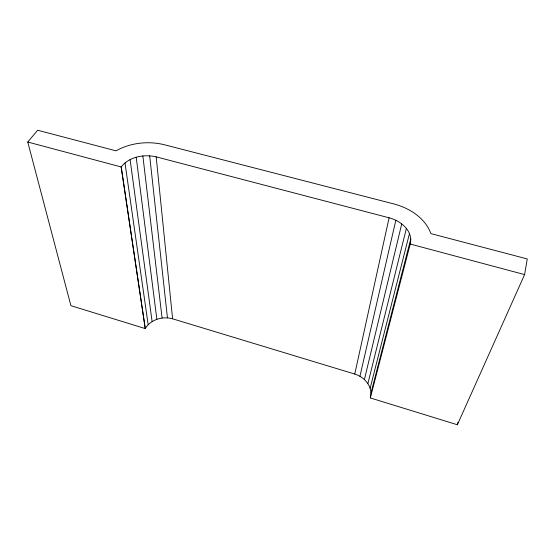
<?xml version="1.0" encoding="UTF-8"?>
<svg xmlns="http://www.w3.org/2000/svg" width="555" height="555" viewBox="0 0 555 555"><rect width="100%" height="100%" fill="white"/><g stroke="black" fill="none" stroke-linecap="round" stroke-linejoin="round"><path stroke-width="0.83" d="M410.228 244.04C413.433 230.901 400.578 220.647 389.097 217.803L156.177 156.85C143.925 154.006 129.28 156.677 121.17 166.951L145.25 328.588L70.915 305.68L27.75 142.024L37.671 130.238L115.995 150.828C130.515 142.76 148.143 140.755 164.225 144.709L393.821 203.928C409.451 208.042 425.123 217.844 430.916 233.62L527.25 258.942L524.6 274.6L457.369 424.762L370.317 397.935L410.228 244.04L524.6 274.6M410.832 238.747L370.976 393.086L370.317 397.935M457.369 424.762L457.889 422.272M370.976 393.086C370.567 383.942 363.171 376.665 354.756 374.056L389.097 217.803M359.938 376.269L395.84 220.252M364.42 379.502L401.744 223.825M367.903 383.567L406.413 228.292M370.143 388.195L409.521 233.377M354.756 374.056L172.598 318.806C162.67 315.968 150.731 319.465 145.271 328.56L121.191 166.916M27.75 142.024L121.17 166.951M124.986 162.858L148.157 324.71M130.099 159.549L152.112 321.546M136.19 157.176L156.857 319.264M142.857 155.899L162.081 318.001M149.663 155.788L167.444 317.849M156.177 156.85L172.598 318.806"/></g></svg>
